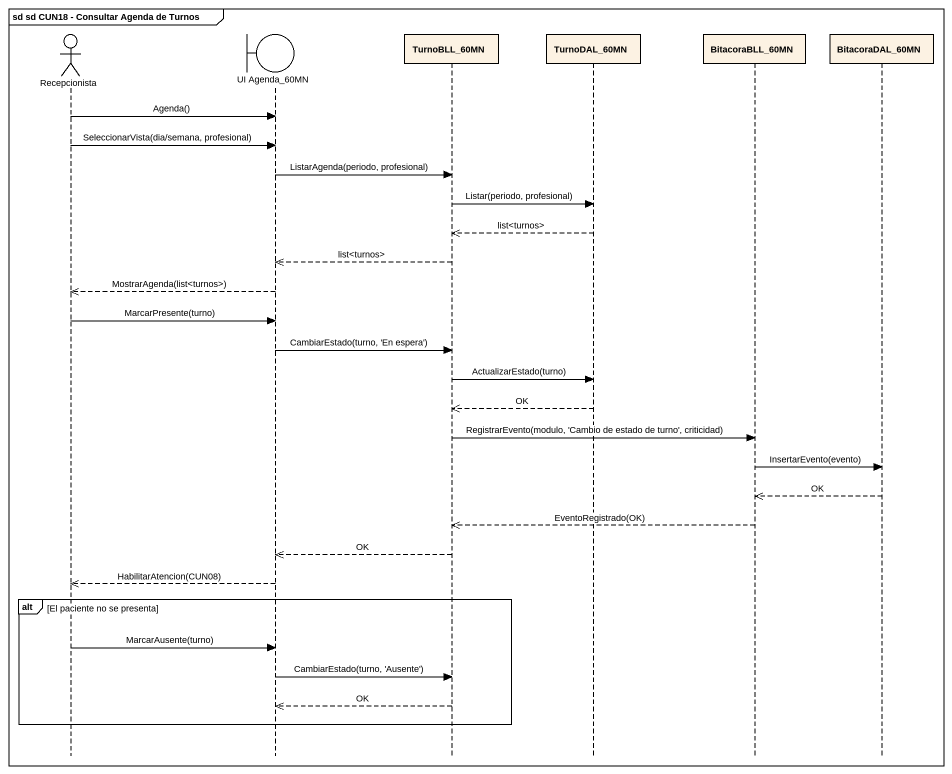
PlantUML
@startuml
mainframe sd sd CUN18 - Consultar Agenda de Turnos
hide footbox
actor Recepcionista
boundary "UI Agenda_60MN" as UI_Agenda_60MN
participant TurnoBLL_60MN
participant TurnoDAL_60MN
participant BitacoraBLL_60MN
participant BitacoraDAL_60MN

Recepcionista -> UI_Agenda_60MN : Agenda()
Recepcionista -> UI_Agenda_60MN : SeleccionarVista(dia/semana, profesional)
UI_Agenda_60MN -> TurnoBLL_60MN : ListarAgenda(periodo, profesional)
TurnoBLL_60MN -> TurnoDAL_60MN : Listar(periodo, profesional)
TurnoDAL_60MN -->> TurnoBLL_60MN : list<turnos>
TurnoBLL_60MN -->> UI_Agenda_60MN : list<turnos>
UI_Agenda_60MN -->> Recepcionista : MostrarAgenda(list<turnos>)
Recepcionista -> UI_Agenda_60MN : MarcarPresente(turno)
UI_Agenda_60MN -> TurnoBLL_60MN : CambiarEstado(turno, 'En espera')
TurnoBLL_60MN -> TurnoDAL_60MN : ActualizarEstado(turno)
TurnoDAL_60MN -->> TurnoBLL_60MN : OK
TurnoBLL_60MN -> BitacoraBLL_60MN : RegistrarEvento(modulo, 'Cambio de estado de turno', criticidad)
BitacoraBLL_60MN -> BitacoraDAL_60MN : InsertarEvento(evento)
BitacoraDAL_60MN -->> BitacoraBLL_60MN : OK
BitacoraBLL_60MN -->> TurnoBLL_60MN : EventoRegistrado(OK)
TurnoBLL_60MN -->> UI_Agenda_60MN : OK
UI_Agenda_60MN -->> Recepcionista : HabilitarAtencion(CUN08)
alt El paciente no se presenta
  Recepcionista -> UI_Agenda_60MN : MarcarAusente(turno)
  UI_Agenda_60MN -> TurnoBLL_60MN : CambiarEstado(turno, 'Ausente')
  TurnoBLL_60MN -->> UI_Agenda_60MN : OK
end
@enduml
